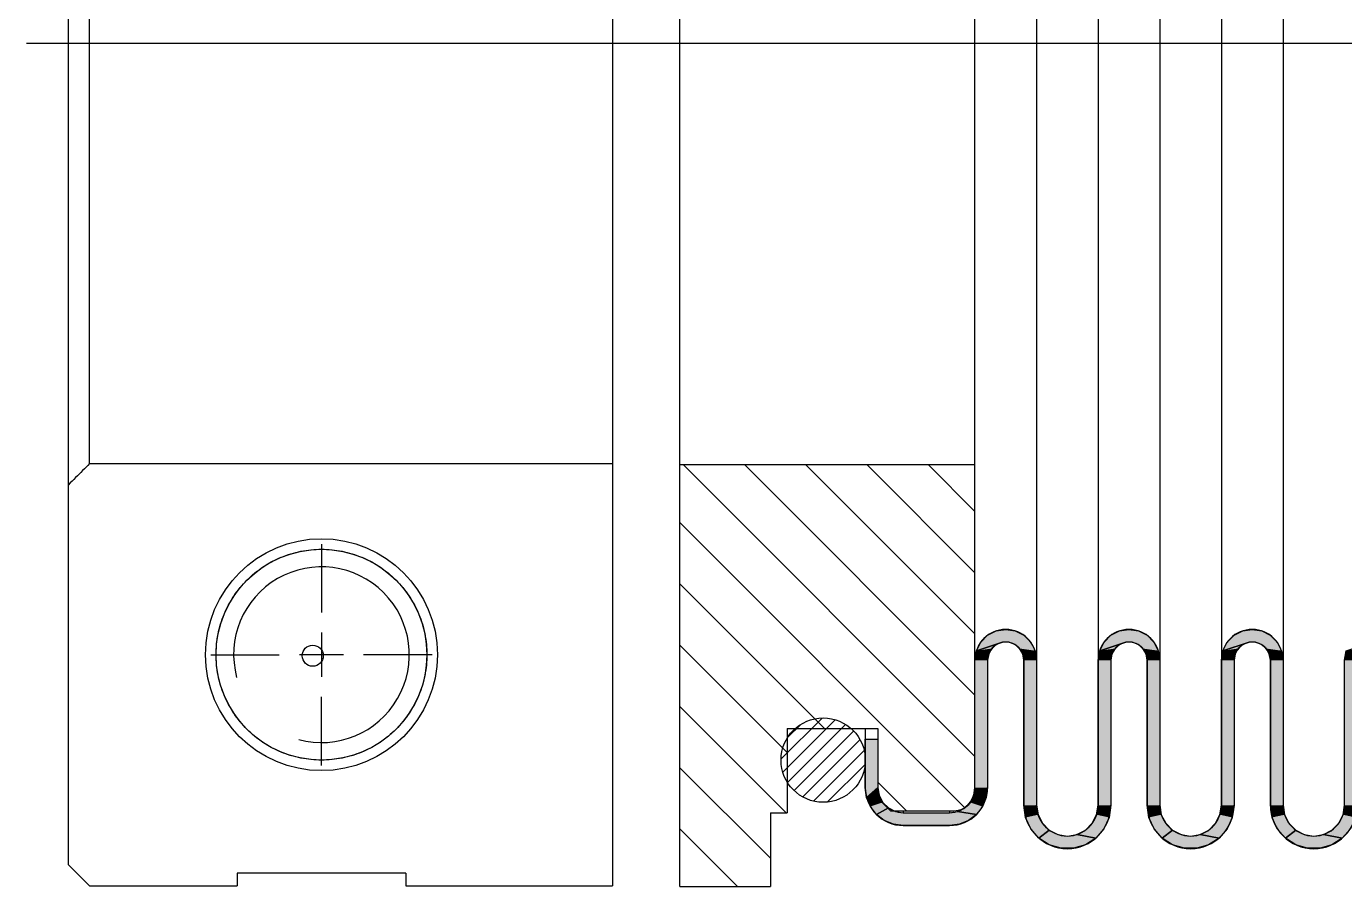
# Model space of a CAD drawing. Header units: millimetres. Extents: x -29 to 3384, y -388 to 1226.
# Drawn here: x 645.58 to 676.85, y 221.35 to 241.75 of the extents above; entities that cross this region are included whole.
import ezdxf

# ---------------------------------------------------------------- set-up
doc = ezdxf.new("R2010")
doc.units = ezdxf.units.MM
doc.linetypes.add('CENTER', pattern=[50.8, 31.75, -6.35, 6.35, -6.35])
doc.layers.add('DEFAULT_1', color=7, linetype='CENTER')

# ---------------------------------------------------------------- blocks, each defined once
blk = doc.blocks.new('*U32')
at = {"color": 2, "linetype": 'Continuous', "extrusion": (0, 0, -1)}
for points in [[(-114.434, 180.432), (-116.475, 180.109), (-114.11, 180.109)], [(-114.841, 180.64), (-116.152, 180.432), (-114.434, 180.432)], [(-116.152, 180.432), (-116.475, 180.109), (-114.434, 180.432)], [(-115.293, 180.711), (-115.745, 180.64), (-114.841, 180.64)], [(-115.745, 180.64), (-116.152, 180.432), (-114.841, 180.64)], [(-114.11, 180.109), (-115.143, 180.098), (-113.903, 179.701)], [(-116.475, 180.109), (-115.143, 180.098), (-114.11, 180.109)], [(-116.475, 180.109), (-115.442, 180.098), (-115.143, 180.098)], [(-116.475, 180.109), (-116.683, 179.701), (-115.442, 180.098)], [(-115.442, 180.098), (-116.683, 179.701), (-115.724, 179.996)], [(-115.724, 179.996), (-116.683, 179.701), (-115.953, 179.804)], [(-115.953, 179.804), (-116.683, 179.701), (-116.102, 179.544)], [(-116.683, 179.701), (-116.754, 179.25), (-116.102, 179.544)], [(-116.102, 179.544), (-116.754, 179.25), (-116.154, 179.25)], [(-116.154, 179.25), (-116.754, 172.373), (-116.154, 172.373)], [(-116.754, 179.25), (-116.754, 172.373), (-116.154, 179.25)], [(-116.754, 172.373), (-116.238, 171.792), (-116.154, 172.373)]]:
    blk.add_solid(points, dxfattribs=at)
blk = doc.blocks.new('*U33')
at = {"color": 2, "linetype": 'Continuous', "extrusion": (0, 0, -1)}
for points in [[(-120.28, 180.432), (-122.321, 180.109), (-119.957, 180.109)], [(-120.687, 180.64), (-121.998, 180.432), (-120.28, 180.432)], [(-121.998, 180.432), (-122.321, 180.109), (-120.28, 180.432)], [(-121.139, 180.711), (-121.591, 180.64), (-120.687, 180.64)], [(-121.591, 180.64), (-121.998, 180.432), (-120.687, 180.64)], [(-119.957, 180.109), (-120.989, 180.098), (-119.749, 179.701)], [(-122.321, 180.109), (-120.989, 180.098), (-119.957, 180.109)], [(-122.321, 180.109), (-121.289, 180.098), (-120.989, 180.098)], [(-122.321, 180.109), (-122.529, 179.701), (-121.289, 180.098)], [(-121.289, 180.098), (-122.529, 179.701), (-121.57, 179.996)], [(-121.57, 179.996), (-122.529, 179.701), (-121.799, 179.804)], [(-121.799, 179.804), (-122.529, 179.701), (-121.949, 179.544)], [(-122.529, 179.701), (-122.601, 179.25), (-121.949, 179.544)], [(-121.949, 179.544), (-122.601, 179.25), (-122.001, 179.25)], [(-122.001, 179.25), (-122.601, 172.373), (-122.001, 172.373)], [(-122.601, 179.25), (-122.601, 172.373), (-122.001, 179.25)], [(-122.601, 172.373), (-122.084, 171.792), (-122.001, 172.373)]]:
    blk.add_solid(points, dxfattribs=at)
blk = doc.blocks.new('*U34')
at = {"color": 2, "linetype": 'Continuous', "extrusion": (0, 0, -1)}
for points in [[(-126.126, 180.432), (-128.168, 180.109), (-125.803, 180.109)], [(-126.534, 180.64), (-127.844, 180.432), (-126.126, 180.432)], [(-127.844, 180.432), (-128.168, 180.109), (-126.126, 180.432)], [(-126.985, 180.711), (-127.437, 180.64), (-126.534, 180.64)], [(-127.437, 180.64), (-127.844, 180.432), (-126.534, 180.64)], [(-125.803, 180.109), (-126.836, 180.098), (-125.595, 179.701)], [(-128.168, 180.109), (-126.836, 180.098), (-125.803, 180.109)], [(-128.168, 180.109), (-127.135, 180.098), (-126.836, 180.098)], [(-128.168, 180.109), (-128.375, 179.701), (-127.135, 180.098)], [(-127.135, 180.098), (-128.375, 179.701), (-127.416, 179.996)], [(-127.416, 179.996), (-128.375, 179.701), (-127.645, 179.804)], [(-127.645, 179.804), (-128.375, 179.701), (-127.795, 179.544)], [(-128.375, 179.701), (-128.447, 179.25), (-127.795, 179.544)], [(-127.795, 179.544), (-128.447, 179.25), (-127.847, 179.25)], [(-127.847, 179.25), (-128.447, 172.373), (-127.847, 172.373)], [(-128.447, 179.25), (-128.447, 172.373), (-127.847, 179.25)], [(-128.447, 172.373), (-127.93, 171.792), (-127.847, 172.373)]]:
    blk.add_solid(points, dxfattribs=at)
blk = doc.blocks.new('*U39')
at = {"color": 2, "linetype": 'Continuous', "extrusion": (0, 0, -1)}
for points in [[(-113.903, 179.701), (-114.483, 179.544), (-113.831, 179.25)], [(-114.483, 179.544), (-114.431, 179.25), (-113.831, 179.25)], [(-115.143, 180.098), (-114.862, 179.996), (-113.903, 179.701)], [(-114.862, 179.996), (-114.633, 179.804), (-113.903, 179.701)], [(-114.633, 179.804), (-114.483, 179.544), (-113.903, 179.701)], [(-113.831, 179.25), (-114.431, 173.211), (-113.831, 173.211)], [(-114.431, 179.25), (-114.431, 173.211), (-113.831, 179.25)], [(-113.773, 172.84), (-114.37, 172.745), (-113.602, 172.506)], [(-114.37, 172.745), (-114.19, 172.311), (-113.602, 172.506)], [(-113.831, 173.211), (-114.37, 172.745), (-113.773, 172.84)], [(-114.431, 173.211), (-114.37, 172.745), (-113.831, 173.211)], [(-113.337, 172.24), (-113.904, 171.939), (-113.002, 172.07)], [(-113.602, 172.506), (-114.19, 172.311), (-113.337, 172.24)], [(-114.19, 172.311), (-113.904, 171.939), (-113.337, 172.24)]]:
    blk.add_solid(points, dxfattribs=at)
blk = doc.blocks.new('*U40')
at = {"color": 2, "linetype": 'Continuous', "extrusion": (0, 0, -1)}
for points in [[(-119.749, 179.701), (-120.329, 179.544), (-119.677, 179.25)], [(-120.329, 179.544), (-120.277, 179.25), (-119.677, 179.25)], [(-120.989, 180.098), (-120.708, 179.996), (-119.749, 179.701)], [(-120.708, 179.996), (-120.479, 179.804), (-119.749, 179.701)], [(-120.479, 179.804), (-120.329, 179.544), (-119.749, 179.701)], [(-119.677, 179.25), (-120.277, 172.373), (-119.677, 172.373)], [(-120.277, 179.25), (-120.277, 172.373), (-119.677, 179.25)], [(-119.677, 172.373), (-120.194, 171.792), (-119.606, 171.921)], [(-120.277, 172.373), (-120.194, 171.792), (-119.677, 172.373)], [(-119.398, 171.514), (-119.95, 171.258), (-119.075, 171.19)], [(-119.606, 171.921), (-120.194, 171.792), (-119.398, 171.514)], [(-120.194, 171.792), (-119.95, 171.258), (-119.398, 171.514)], [(-119.075, 171.19), (-119.566, 170.815), (-118.668, 170.983)], [(-119.95, 171.258), (-119.566, 170.815), (-119.075, 171.19)]]:
    blk.add_solid(points, dxfattribs=at)
blk = doc.blocks.new('*U41')
at = {"color": 2, "linetype": 'Continuous', "extrusion": (0, 0, -1)}
for points in [[(-125.595, 179.701), (-126.176, 179.544), (-125.524, 179.25)], [(-126.176, 179.544), (-126.124, 179.25), (-125.524, 179.25)], [(-126.836, 180.098), (-126.554, 179.996), (-125.595, 179.701)], [(-126.554, 179.996), (-126.325, 179.804), (-125.595, 179.701)], [(-126.325, 179.804), (-126.176, 179.544), (-125.595, 179.701)], [(-125.524, 179.25), (-126.124, 172.373), (-125.524, 172.373)], [(-126.124, 179.25), (-126.124, 172.373), (-125.524, 179.25)], [(-125.524, 172.373), (-126.04, 171.792), (-125.452, 171.921)], [(-126.124, 172.373), (-126.04, 171.792), (-125.524, 172.373)], [(-125.245, 171.514), (-125.796, 171.258), (-124.921, 171.19)], [(-125.452, 171.921), (-126.04, 171.792), (-125.245, 171.514)], [(-126.04, 171.792), (-125.796, 171.258), (-125.245, 171.514)], [(-124.921, 171.19), (-125.412, 170.815), (-124.514, 170.983)], [(-125.796, 171.258), (-125.412, 170.815), (-124.921, 171.19)]]:
    blk.add_solid(points, dxfattribs=at)
blk = doc.blocks.new('*U42')
at = {"color": 2, "linetype": 'Continuous', "extrusion": (0, 0, -1)}
for points in [[(-131.441, 179.701), (-132.022, 179.544), (-131.37, 179.25)], [(-132.022, 179.544), (-131.97, 179.25), (-131.37, 179.25)], [(-132.682, 180.098), (-132.401, 179.996), (-131.441, 179.701)], [(-132.401, 179.996), (-132.171, 179.804), (-131.441, 179.701)], [(-132.171, 179.804), (-132.022, 179.544), (-131.441, 179.701)], [(-131.37, 179.25), (-131.97, 172.373), (-131.37, 172.373)], [(-131.97, 179.25), (-131.97, 172.373), (-131.37, 179.25)], [(-131.37, 172.373), (-131.886, 171.792), (-131.298, 171.921)], [(-131.97, 172.373), (-131.886, 171.792), (-131.37, 172.373)], [(-131.091, 171.514), (-131.643, 171.258), (-130.767, 171.19)], [(-131.298, 171.921), (-131.886, 171.792), (-131.091, 171.514)], [(-131.886, 171.792), (-131.643, 171.258), (-131.091, 171.514)], [(-130.767, 171.19), (-131.258, 170.815), (-130.36, 170.983)], [(-131.643, 171.258), (-131.258, 170.815), (-130.767, 171.19)]]:
    blk.add_solid(points, dxfattribs=at)
blk = doc.blocks.new('*U46')
at = {"color": 2, "linetype": 'Continuous', "extrusion": (0, 0, -1)}
for points in [[(-108.631, 173.211), (-108.631, 175.511), (-108.693, 172.745)], [(-109.231, 175.511), (-108.693, 172.745), (-108.631, 175.511)], [(-108.693, 172.745), (-109.231, 175.511), (-109.231, 173.211)]]:
    blk.add_solid(points, dxfattribs=at)
blk = doc.blocks.new('*U48')
at = {"color": 2, "linetype": 'Continuous', "extrusion": (0, 0, -1)}
for points in [[(-109.231, 173.211), (-109.29, 172.84), (-108.693, 172.745)], [(-109.29, 172.84), (-109.461, 172.506), (-108.693, 172.745)], [(-108.693, 172.745), (-109.461, 172.506), (-108.872, 172.311)], [(-109.461, 172.506), (-109.726, 172.24), (-108.872, 172.311)], [(-108.872, 172.311), (-109.726, 172.24), (-109.159, 171.939)]]:
    blk.add_solid(points, dxfattribs=at)
blk = doc.blocks.new('*U50')
at = {"color": 2, "linetype": 'Continuous', "extrusion": (0, 0, -1)}
for points in [[(-109.726, 172.24), (-110.061, 172.07), (-109.159, 171.939)], [(-110.061, 172.07), (-110.431, 172.011), (-109.159, 171.939)], [(-112.631, 172.011), (-113.904, 171.939), (-109.159, 171.939)], [(-109.159, 171.939), (-110.431, 172.011), (-112.631, 172.011)], [(-113.002, 172.07), (-113.904, 171.939), (-112.631, 172.011)], [(-109.159, 171.939), (-113.531, 171.652), (-109.531, 171.652)], [(-113.904, 171.939), (-113.531, 171.652), (-109.159, 171.939)], [(-109.531, 171.652), (-113.097, 171.473), (-109.965, 171.473)], [(-113.531, 171.652), (-113.097, 171.473), (-109.531, 171.652)], [(-109.965, 171.473), (-112.631, 171.411), (-110.431, 171.411)], [(-113.097, 171.473), (-112.631, 171.411), (-109.965, 171.473)]]:
    blk.add_solid(points, dxfattribs=at)
blk = doc.blocks.new('*U52')
at = {"color": 2, "linetype": 'Continuous', "extrusion": (0, 0, -1)}
for points in [[(-116.754, 172.373), (-116.826, 171.921), (-116.238, 171.792)], [(-116.826, 171.921), (-117.034, 171.514), (-116.238, 171.792)], [(-116.238, 171.792), (-117.034, 171.514), (-116.482, 171.258)], [(-117.034, 171.514), (-117.357, 171.19), (-116.482, 171.258)], [(-116.482, 171.258), (-117.357, 171.19), (-116.866, 170.815)]]:
    blk.add_solid(points, dxfattribs=at)
blk = doc.blocks.new('*U53')
at = {"color": 2, "linetype": 'Continuous', "extrusion": (0, 0, -1)}
for points in [[(-122.601, 172.373), (-122.672, 171.921), (-122.084, 171.792)], [(-122.672, 171.921), (-122.88, 171.514), (-122.084, 171.792)], [(-122.084, 171.792), (-122.88, 171.514), (-122.328, 171.258)], [(-122.88, 171.514), (-123.203, 171.19), (-122.328, 171.258)], [(-122.328, 171.258), (-123.203, 171.19), (-122.712, 170.815)]]:
    blk.add_solid(points, dxfattribs=at)
blk = doc.blocks.new('*U54')
at = {"color": 2, "linetype": 'Continuous', "extrusion": (0, 0, -1)}
for points in [[(-128.447, 172.373), (-128.518, 171.921), (-127.93, 171.792)], [(-128.518, 171.921), (-128.726, 171.514), (-127.93, 171.792)], [(-127.93, 171.792), (-128.726, 171.514), (-128.174, 171.258)], [(-128.726, 171.514), (-129.049, 171.19), (-128.174, 171.258)], [(-128.174, 171.258), (-129.049, 171.19), (-128.558, 170.815)]]:
    blk.add_solid(points, dxfattribs=at)
blk = doc.blocks.new('*U58')
at = {"color": 2, "linetype": 'Continuous', "extrusion": (0, 0, -1)}
for points in [[(-117.357, 171.19), (-117.764, 170.983), (-116.866, 170.815)], [(-117.764, 170.983), (-118.216, 170.911), (-116.866, 170.815)], [(-118.216, 170.911), (-119.566, 170.815), (-116.866, 170.815)], [(-116.866, 170.815), (-119.072, 170.498), (-117.36, 170.498)], [(-119.566, 170.815), (-119.072, 170.498), (-116.866, 170.815)], [(-118.668, 170.983), (-119.566, 170.815), (-118.216, 170.911)], [(-117.36, 170.498), (-118.509, 170.332), (-117.923, 170.332)], [(-119.072, 170.498), (-118.509, 170.332), (-117.36, 170.498)]]:
    blk.add_solid(points, dxfattribs=at)
blk = doc.blocks.new('*U59')
at = {"color": 2, "linetype": 'Continuous', "extrusion": (0, 0, -1)}
for points in [[(-123.203, 171.19), (-123.61, 170.983), (-122.712, 170.815)], [(-123.61, 170.983), (-124.062, 170.911), (-122.712, 170.815)], [(-124.062, 170.911), (-125.412, 170.815), (-122.712, 170.815)], [(-122.712, 170.815), (-124.918, 170.498), (-123.206, 170.498)], [(-125.412, 170.815), (-124.918, 170.498), (-122.712, 170.815)], [(-124.514, 170.983), (-125.412, 170.815), (-124.062, 170.911)], [(-123.206, 170.498), (-124.355, 170.332), (-123.769, 170.332)], [(-124.918, 170.498), (-124.355, 170.332), (-123.206, 170.498)]]:
    blk.add_solid(points, dxfattribs=at)
blk = doc.blocks.new('*U60')
at = {"color": 2, "linetype": 'Continuous', "extrusion": (0, 0, -1)}
for points in [[(-129.049, 171.19), (-129.457, 170.983), (-128.558, 170.815)], [(-129.457, 170.983), (-129.908, 170.911), (-128.558, 170.815)], [(-129.908, 170.911), (-131.258, 170.815), (-128.558, 170.815)], [(-128.558, 170.815), (-130.765, 170.498), (-129.052, 170.498)], [(-131.258, 170.815), (-130.765, 170.498), (-128.558, 170.815)], [(-130.36, 170.983), (-131.258, 170.815), (-129.908, 170.911)], [(-129.052, 170.498), (-130.202, 170.332), (-129.615, 170.332)], [(-130.765, 170.498), (-130.202, 170.332), (-129.052, 170.498)]]:
    blk.add_solid(points, dxfattribs=at)

msp = doc.modelspace()

# ---------------------------------------------------------------- linework, layer by layer
at = {"color": 7, "linetype": 'Continuous'}
for p, q in [((659.4798, 261.34595), (659.4798, 221.36196)), ((661.0798, 221.34595), (661.0798, 261.34595)), ((646.5798, 221.86237), (646.5798, 260.84595)), ((669.54134, 259.41518), (669.54134, 223.27672)), ((671.00288, 259.41518), (671.00288, 223.27672)), ((672.46442, 259.41518), (672.46442, 223.27672)), ((673.92596, 259.41518), (673.92596, 223.27672)), ((675.3875, 259.41518), (675.3875, 223.27672)), ((668.0798, 223.64595), (668.0798, 259.04595)), ((647.0798, 231.378), (647.0798, 251.3139)), ((647.0798, 231.378), (659.4798, 231.378)), ((668.0798, 231.34595), (661.0798, 231.34595)), ((668.3798, 226.71518), (668.3798, 223.69595)), ((669.24134, 226.71518), (669.24134, 223.27672)), ((671.30288, 226.71518), (671.30288, 223.27672)), ((672.16442, 226.71518), (672.16442, 223.27672)), ((674.22596, 226.71518), (674.22596, 223.27672)), ((675.0875, 226.71518), (675.0875, 223.27672)), ((663.6298, 225.09595), (665.7798, 225.09595)), ((663.6298, 225.09595), (663.6298, 223.09595)), ((665.4798, 225.09595), (665.4798, 223.69595)), ((665.4798, 224.84595), (665.7798, 224.84595)), ((665.7798, 225.09595), (665.7798, 223.44595)), ((665.7798, 223.44595), (666.0798, 223.14595)), ((663.2298, 223.09595), (663.6298, 223.09595)), ((663.2298, 223.09595), (663.2298, 221.34595)), ((666.0798, 223.14595), (667.5798, 223.14595)), ((666.3798, 223.14595), (666.3798, 223.09595)), ((666.3798, 223.09595), (667.4798, 223.09595)), ((667.4798, 223.14595), (667.4798, 223.09595)), ((666.3798, 222.79595), (667.4798, 222.79595)), ((650.5798, 221.6622), (650.5798, 221.36196)), ((654.5798, 221.6622), (650.5798, 221.6622)), ((654.5798, 221.6622), (654.5798, 221.36196)), ((647.0798, 221.36196), (650.5798, 221.36196)), ((654.5798, 221.36196), (659.4798, 221.36196)), ((661.0798, 221.34595), (663.2298, 221.34595))]:
    msp.add_line(p, q, dxfattribs=at)
at = {"color": 2, "linetype": 'Continuous'}
for p, q in [((668.0798, 224.43132), (661.16518, 231.34595)), ((668.0798, 225.8842), (662.61805, 231.34595)), ((668.0798, 227.33708), (664.07093, 231.34595)), ((668.0798, 228.78995), (665.52381, 231.34595)), ((668.0798, 230.24283), (666.97668, 231.34595)), ((667.83601, 223.22224), (661.0798, 229.97845)), ((664.50942, 225.09595), (661.0798, 228.52557)), ((652.5798, 227.37095), (652.5798, 226.32095)), ((663.6298, 224.52269), (661.0798, 227.07269)), ((653.1048, 226.84595), (652.0548, 226.84595)), ((668.0798, 226.71518), (668.11557, 226.941)), ((671.00288, 226.71518), (671.03865, 226.941)), ((673.92596, 226.71518), (673.96172, 226.941)), ((663.60367, 223.09595), (661.0798, 225.61982)), ((663.48342, 224.37339), (664.45236, 225.34234)), ((663.52466, 224.06109), (664.76466, 225.30109)), ((663.63518, 223.81805), (665.0077, 225.19057)), ((663.65124, 224.89477), (663.93098, 225.17451)), ((663.79353, 223.62285), (665.2029, 225.03222)), ((663.99703, 223.47279), (665.35296, 224.82873)), ((664.25353, 223.37574), (665.45001, 224.57222)), ((664.59207, 223.36073), (665.46502, 224.23368)), ((663.2298, 222.01694), (661.0798, 224.16694)), ((666.45942, 223.14595), (665.7798, 223.82557)), ((665.7798, 223.69595), (665.80917, 223.51054)), ((669.54134, 223.27672), (669.57711, 223.0509)), ((672.46442, 223.27672), (672.50018, 223.0509)), ((675.3875, 223.27672), (675.42326, 223.0509)), ((667.4798, 223.09595), (667.66521, 223.12532)), ((662.44792, 221.34595), (661.0798, 222.71406)), ((670.27211, 222.54595), (670.49793, 222.58172)), ((673.19519, 222.54595), (673.42101, 222.58172)), ((676.11826, 222.54595), (676.34408, 222.58172))]:
    msp.add_line(p, q, dxfattribs=at)
for points in [[(668.81057, 227.44595), (669.03639, 227.41018), (669.24011, 227.30639), (669.40178, 227.14472), (669.50557, 226.941), (669.54134, 226.71518), (669.54134, 223.27672), (669.28309, 222.98632), (669.24134, 223.27672), (669.24134, 226.71518), (669.21536, 226.86251), (669.14056, 226.99207), (669.02596, 227.08824), (668.88537, 227.13941), (668.73577, 227.13941), (668.11557, 226.941), (668.21937, 227.14472), (668.38104, 227.30639), (668.58475, 227.41018), (668.81057, 227.44595)], [(669.24134, 226.71518), (669.21536, 226.86251), (669.14056, 226.99207), (669.02596, 227.08824), (668.88537, 227.13941), (668.73577, 227.13941), (668.11557, 226.941), (668.21937, 227.14472), (668.38104, 227.30639), (668.58475, 227.41018), (668.81057, 227.44595)], [(668.81057, 227.44595), (669.03639, 227.41018), (669.24011, 227.30639), (669.40178, 227.14472), (669.50557, 226.941), (669.54134, 226.71518)], [(671.73365, 227.44595), (671.95947, 227.41018), (672.16318, 227.30639), (672.32485, 227.14472), (672.42865, 226.941), (672.46442, 226.71518), (672.46442, 223.27672), (672.20617, 222.98632), (672.16442, 223.27672), (672.16442, 226.71518), (672.13844, 226.86251), (672.06364, 226.99207), (671.94903, 227.08824), (671.80845, 227.13941), (671.65885, 227.13941), (671.03865, 226.941), (671.14244, 227.14472), (671.30411, 227.30639), (671.50783, 227.41018), (671.73365, 227.44595)], [(672.16442, 226.71518), (672.13844, 226.86251), (672.06364, 226.99207), (671.94903, 227.08824), (671.80845, 227.13941), (671.65885, 227.13941), (671.03865, 226.941), (671.14244, 227.14472), (671.30411, 227.30639), (671.50783, 227.41018), (671.73365, 227.44595)], [(671.73365, 227.44595), (671.95947, 227.41018), (672.16318, 227.30639), (672.32485, 227.14472), (672.42865, 226.941), (672.46442, 226.71518)], [(674.65673, 227.44595), (674.88255, 227.41018), (675.08626, 227.30639), (675.24793, 227.14472), (675.35173, 226.941), (675.3875, 226.71518), (675.3875, 223.27672), (675.12925, 222.98632), (675.0875, 223.27672), (675.0875, 226.71518), (675.06152, 226.86251), (674.98671, 226.99207), (674.87211, 227.08824), (674.73153, 227.13941), (674.58192, 227.13941), (673.96172, 226.941), (674.06552, 227.14472), (674.22719, 227.30639), (674.43091, 227.41018), (674.65673, 227.44595)], [(675.0875, 226.71518), (675.06152, 226.86251), (674.98671, 226.99207), (674.87211, 227.08824), (674.73153, 227.13941), (674.58192, 227.13941), (673.96172, 226.941), (674.06552, 227.14472), (674.22719, 227.30639), (674.43091, 227.41018), (674.65673, 227.44595)], [(674.65673, 227.44595), (674.88255, 227.41018), (675.08626, 227.30639), (675.24793, 227.14472), (675.35173, 226.941), (675.3875, 226.71518)], [(668.48058, 226.99207), (668.40578, 226.86251), (668.3798, 226.71518), (668.3798, 223.69595), (668.34914, 223.46301), (668.25923, 223.24595), (668.1162, 223.05955), (667.66521, 223.12532), (667.83247, 223.21054), (667.96521, 223.34328), (668.05044, 223.51054), (668.0798, 223.69595), (668.0798, 226.71518), (668.11557, 226.941), (668.73577, 227.13941), (668.59519, 227.08824), (668.48058, 226.99207)], [(668.73577, 227.13941), (668.59519, 227.08824), (668.48058, 226.99207)], [(671.40366, 226.99207), (671.32886, 226.86251), (671.30288, 226.71518), (671.30288, 223.27672), (671.26113, 222.98632), (671.13925, 222.71944), (670.94712, 222.49772), (670.49793, 222.58172), (670.70165, 222.68551), (670.86332, 222.84718), (670.96711, 223.0509), (671.00288, 223.27672), (671.00288, 226.71518), (671.03865, 226.941), (671.65885, 227.13941), (671.51826, 227.08824), (671.40366, 226.99207)], [(671.65885, 227.13941), (671.51826, 227.08824), (671.40366, 226.99207)], [(674.32674, 226.99207), (674.25194, 226.86251), (674.22596, 226.71518), (674.22596, 223.27672), (674.1842, 222.98632), (674.06233, 222.71944), (673.8702, 222.49772), (673.42101, 222.58172), (673.62472, 222.68551), (673.78639, 222.84718), (673.89019, 223.0509), (673.92596, 223.27672), (673.92596, 226.71518), (673.96172, 226.941), (674.58192, 227.13941), (674.44134, 227.08824), (674.32674, 226.99207)], [(674.58192, 227.13941), (674.44134, 227.08824), (674.32674, 226.99207)], [(677.24981, 226.99207), (677.17501, 226.86251), (677.14903, 226.71518), (677.14903, 223.27672), (677.10728, 222.98632), (676.9854, 222.71944), (676.79327, 222.49772), (676.34408, 222.58172), (676.5478, 222.68551), (676.70947, 222.84718), (676.81327, 223.0509), (676.84903, 223.27672), (676.84903, 226.71518), (676.8848, 226.941), (677.505, 227.13941), (677.36442, 227.08824), (677.24981, 226.99207)], [(668.48058, 226.99207), (668.40578, 226.86251), (668.3798, 226.71518)], [(671.40366, 226.99207), (671.32886, 226.86251), (671.30288, 226.71518)], [(674.32674, 226.99207), (674.25194, 226.86251), (674.22596, 226.71518)], [(665.4798, 223.69595), (665.4798, 224.84595), (665.7798, 224.84595), (665.7798, 223.69595), (665.51047, 223.46301), (665.4798, 223.69595)], [(665.7798, 223.69595), (665.51047, 223.46301), (665.4798, 223.69595)], [(665.80917, 223.51054), (665.89439, 223.34328), (666.02713, 223.21054), (665.74341, 223.05955), (665.60038, 223.24595), (665.51047, 223.46301), (665.7798, 223.69595), (665.80917, 223.51054)], [(668.3798, 223.69595), (668.34914, 223.46301), (668.25923, 223.24595), (668.1162, 223.05955), (667.66521, 223.12532), (667.83247, 223.21054), (667.96521, 223.34328), (668.05044, 223.51054), (668.0798, 223.69595)], [(665.80917, 223.51054), (665.89439, 223.34328), (666.02713, 223.21054), (665.74341, 223.05955), (665.60038, 223.24595), (665.51047, 223.46301)], [(669.54134, 223.27672), (669.28309, 222.98632), (669.24134, 223.27672)], [(669.57711, 223.0509), (669.68091, 222.84718), (669.84258, 222.68551), (669.5971, 222.49772), (669.40497, 222.71944), (669.28309, 222.98632), (669.54134, 223.27672), (669.57711, 223.0509)], [(671.30288, 223.27672), (671.26113, 222.98632), (671.13925, 222.71944), (670.94712, 222.49772), (670.49793, 222.58172), (670.70165, 222.68551), (670.86332, 222.84718), (670.96711, 223.0509), (671.00288, 223.27672)], [(672.46442, 223.27672), (672.20617, 222.98632), (672.16442, 223.27672)], [(672.50018, 223.0509), (672.60398, 222.84718), (672.76565, 222.68551), (672.52018, 222.49772), (672.32805, 222.71944), (672.20617, 222.98632), (672.46442, 223.27672), (672.50018, 223.0509)], [(674.22596, 223.27672), (674.1842, 222.98632), (674.06233, 222.71944), (673.8702, 222.49772), (673.42101, 222.58172), (673.62472, 222.68551), (673.78639, 222.84718), (673.89019, 223.0509), (673.92596, 223.27672)], [(675.3875, 223.27672), (675.12925, 222.98632), (675.0875, 223.27672)], [(675.42326, 223.0509), (675.52706, 222.84718), (675.68873, 222.68551), (675.44325, 222.49772), (675.25113, 222.71944), (675.12925, 222.98632), (675.3875, 223.27672), (675.42326, 223.0509)], [(677.14903, 223.27672), (677.10728, 222.98632), (676.9854, 222.71944), (676.79327, 222.49772), (676.34408, 222.58172), (676.5478, 222.68551), (676.70947, 222.84718), (676.81327, 223.0509), (676.84903, 223.27672)], [(667.4798, 223.09595), (667.66521, 223.12532), (668.1162, 223.05955), (667.9298, 222.91653), (667.71274, 222.82662), (667.4798, 222.79595), (666.3798, 222.79595), (666.14687, 222.82662), (665.9298, 222.91653), (665.74341, 223.05955), (666.02713, 223.21054), (666.19439, 223.12532), (666.3798, 223.09595), (667.4798, 223.09595)], [(666.3798, 222.79595), (666.14687, 222.82662), (665.9298, 222.91653), (665.74341, 223.05955)], [(666.02713, 223.21054), (666.19439, 223.12532), (666.3798, 223.09595)], [(668.1162, 223.05955), (667.9298, 222.91653), (667.71274, 222.82662), (667.4798, 222.79595)], [(669.57711, 223.0509), (669.68091, 222.84718), (669.84258, 222.68551), (669.5971, 222.49772), (669.40497, 222.71944), (669.28309, 222.98632)], [(672.50018, 223.0509), (672.60398, 222.84718), (672.76565, 222.68551), (672.52018, 222.49772), (672.32805, 222.71944), (672.20617, 222.98632)], [(675.42326, 223.0509), (675.52706, 222.84718), (675.68873, 222.68551), (675.44325, 222.49772), (675.25113, 222.71944), (675.12925, 222.98632)], [(670.27211, 222.54595), (670.49793, 222.58172), (670.94712, 222.49772), (670.70031, 222.3391), (670.4188, 222.25644), (670.12542, 222.25644), (669.84391, 222.3391), (669.5971, 222.49772), (669.84258, 222.68551), (670.04629, 222.58172), (670.27211, 222.54595)], [(669.84258, 222.68551), (670.04629, 222.58172), (670.27211, 222.54595)], [(673.19519, 222.54595), (673.42101, 222.58172), (673.8702, 222.49772), (673.62338, 222.3391), (673.34188, 222.25644), (673.04849, 222.25644), (672.76699, 222.3391), (672.52018, 222.49772), (672.76565, 222.68551), (672.96937, 222.58172), (673.19519, 222.54595)], [(672.76565, 222.68551), (672.96937, 222.58172), (673.19519, 222.54595)], [(676.11826, 222.54595), (676.34408, 222.58172), (676.79327, 222.49772), (676.54646, 222.3391), (676.26496, 222.25644), (675.97157, 222.25644), (675.69007, 222.3391), (675.44325, 222.49772), (675.68873, 222.68551), (675.89244, 222.58172), (676.11826, 222.54595)], [(675.68873, 222.68551), (675.89244, 222.58172), (676.11826, 222.54595)], [(670.94712, 222.49772), (670.70031, 222.3391), (670.4188, 222.25644), (670.12542, 222.25644), (669.84391, 222.3391), (669.5971, 222.49772)], [(673.8702, 222.49772), (673.62338, 222.3391), (673.34188, 222.25644), (673.04849, 222.25644), (672.76699, 222.3391), (672.52018, 222.49772)], [(676.79327, 222.49772), (676.54646, 222.3391), (676.26496, 222.25644), (675.97157, 222.25644), (675.69007, 222.3391), (675.44325, 222.49772)]]:
    msp.add_lwpolyline(points, dxfattribs=at)
at = {"color": 7, "linetype": 'Continuous'}
for centre, radius in [((652.5798, 226.84595), 2.75), ((652.5798, 226.84595), 2.5), ((664.4798, 224.34595), 1)]:
    msp.add_circle(centre, radius, dxfattribs=at)
at = {"color": 2, "linetype": 'Continuous'}
msp.add_circle((652.37325, 226.82125), 0.25, dxfattribs=at)
msp.add_arc((652.5798, 226.84595), 2.08333, 255, 195, dxfattribs=at)
at = {"color": 7, "linetype": 'Continuous'}
for centre, radius, start, end in [((668.81057, 226.71518), 0.73077, 0, 180), ((671.73365, 226.71518), 0.73077, 0, 180), ((674.65673, 226.71518), 0.73077, 0, 180), ((668.81057, 226.71518), 0.43077, 0, 180), ((671.73365, 226.71518), 0.43077, 0, 180), ((674.65673, 226.71518), 0.43077, 0, 180), ((666.3798, 223.69595), 0.9, 180, 270), ((666.3798, 223.69595), 0.6, 180, 270), ((667.4798, 223.69595), 0.6, 270, 0), ((667.4798, 223.69595), 0.9, 270, 0), ((667.5798, 223.64595), 0.5, 270, 360), ((670.27211, 223.27672), 1.03077, 180, 0), ((670.27211, 223.27672), 0.73077, 180, 0), ((673.19519, 223.27672), 1.03077, 180, 0), ((673.19519, 223.27672), 0.73077, 180, 0), ((676.11826, 223.27672), 1.03077, 180, 0), ((676.11826, 223.27672), 0.73077, 180, 0)]:
    msp.add_arc(centre, radius, start, end, dxfattribs=at)
for points, start_tangent, end_tangent in [([(647.0798, 231.378), (646.91389, 231.21157), (646.74723, 231.04439), (646.5798, 230.87647)], (-0.70597087, -0.70824087), (-0.70607686, -0.70813521)), ([(652.5798, 224.34595, 4.00027), (652.09208, 224.39399, 4.00027), (651.62309, 224.53625, 4.00027), (651.19088, 224.76728, 4.00027), (650.81204, 225.07818, 4.00027), (650.50113, 225.45702, 4.00027), (650.2701, 225.88924, 4.00027), (650.12784, 226.35822, 4.00027), (650.0798, 226.84595, 4.00027), (650.12784, 227.33368, 4.00027), (650.2701, 227.80266, 4.00027), (650.50113, 228.23488, 4.00027), (650.81204, 228.61372, 4.00027), (651.19088, 228.92462, 4.00027), (651.62309, 229.15565, 4.00027), (652.09208, 229.29791, 4.00027), (652.5798, 229.34595, 4.00027)], (-0.99999828, 0.0018568), (0.99999828, 0.0018568)), ([(652.5798, 229.34595, 4.00027), (653.06753, 229.29791, 4.00027), (653.53651, 229.15565, 4.00027), (653.96873, 228.92462, 4.00027), (654.34757, 228.61372, 4.00027), (654.65848, 228.23488, 4.00027), (654.8895, 227.80266, 4.00027), (655.03177, 227.33368, 4.00027), (655.0798, 226.84595, 4.00027), (655.03177, 226.35822, 4.00027), (654.8895, 225.88924, 4.00027), (654.65848, 225.45702, 4.00027), (654.34757, 225.07818, 4.00027), (653.96873, 224.76728, 4.00027), (653.53651, 224.53625, 4.00027), (653.06753, 224.39399, 4.00027), (652.5798, 224.34595, 4.00027)], (0.99999828, -0.0018568), (-0.99999828, -0.0018568)), ([(647.0798, 221.36196), (646.91275, 221.52914), (646.74608, 221.69595), (646.5798, 221.86237)], (-0.70682366, 0.70738979), (-0.70680893, 0.7074045))]:
    msp.add_spline(points, degree=3, dxfattribs=dict(at, start_tangent=start_tangent, end_tangent=end_tangent))
at = {"layer": 'DEFAULT_1', "color": 2, "linetype": 'CENTER'}
for p, q in [((645.5798, 241.34595), (709.5798, 241.34595)), ((652.5798, 229.47095), (652.5798, 227.84605)), ((649.9548, 226.84595), (651.5797, 226.84595)), ((655.2048, 226.84595), (653.5799, 226.84595)), ((652.5798, 224.22095), (652.5798, 225.84585))]:
    msp.add_line(p, q, dxfattribs=at)

# ---------------------------------------------------------------- block references
at = {"color": 2, "linetype": 'Continuous', "xscale": 0.5, "yscale": 0.5, "zscale": 0.5}
for name in ['*U32', '*U33', '*U34', '*U39', '*U40', '*U41', '*U42', '*U46', '*U48', '*U52', '*U53', '*U54', '*U50', '*U58', '*U59', '*U60']:
    msp.add_blockref(name, (611.16414, 137.0903), dxfattribs=at)

doc.saveas('drawing.dxf')
